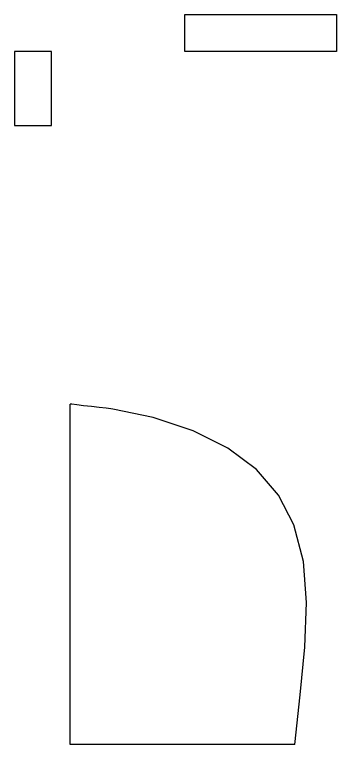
# Model space of a CAD drawing. Header units: centimetres. Extents: x -35.4 to 30.2, y -20.1 to 20.9.
# Drawn here: x -2.42 to 1.93, y -8.96 to 0.92 of the extents above; entities that cross this region are included whole.
import ezdxf

# ---------------------------------------------------------------- set-up
doc = ezdxf.new("R2010")
doc.units = ezdxf.units.CM
doc.header["$MEASUREMENT"] = 0
doc.layers.add('Capa 1', color=7, linetype='Continuous')

msp = doc.modelspace()

# ---------------------------------------------------------------- linework, layer by layer
at = {"layer": 'Capa 1', "color": 1, "lineweight": 25}
for points in [[(-0.11515, 0.41948), (-0.11515, 0.41948), (-0.11515, 0.91948), (-0.11515, 0.91948)], [(-0.11515, 0.91948), (-0.11515, 0.91948), (1.93484, 0.91948), (1.93484, 0.91948)], [(1.93484, 0.91948), (1.93484, 0.91948), (1.93484, 0.41948), (1.93484, 0.41948)], [(-1.91516, 0.41948), (-1.91516, 0.41948), (-2.41515, 0.41948), (-2.41515, 0.41948)], [(-2.41515, 0.41948), (-2.41515, 0.41948), (-2.41515, -0.5805), (-2.41515, -0.5805)], [(-1.91516, -0.5805), (-1.91516, -0.5805), (-1.91516, 0.41948), (-1.91516, 0.41948)], [(1.93484, 0.41948), (1.93484, 0.41948), (-0.11515, 0.41948), (-0.11515, 0.41948)], [(-2.41515, -0.5805), (-2.41515, -0.5805), (-1.91516, -0.5805), (-1.91516, -0.5805)], [(-1.66515, -8.95551), (-1.66515, -8.95551), (-1.66515, -4.35102), (-1.66515, -4.35102)], [(1.37093, -8.95551), (1.37093, -8.95551), (-1.66515, -8.95551), (-1.66515, -8.95551)]]:
    msp.add_open_spline(points, degree=3, dxfattribs=at)
msp.add_open_spline([(1.37093, -8.95551), (1.37093, -8.95551), (1.4466, -8.28474), (1.4466, -8.28474), (1.4466, -8.28474), (1.4466, -8.28474), (1.50939, -7.6417), (1.50939, -7.6417), (1.50939, -7.6417), (1.50939, -7.6417), (1.53229, -7.03767), (1.53229, -7.03767), (1.53229, -7.03767), (1.53229, -7.03767), (1.48929, -6.4823), (1.48929, -6.4823), (1.48929, -6.4823), (1.48929, -6.4823), (1.35865, -5.98311), (1.35865, -5.98311), (1.35865, -5.98311), (1.35865, -5.98311), (1.15182, -5.58363), (1.15182, -5.58363), (1.15182, -5.58363), (1.15182, -5.58363), (0.85506, -5.23748), (0.85506, -5.23748), (0.85506, -5.23748), (0.85506, -5.23748), (0.46891, -4.94644), (0.46891, -4.94644), (0.46891, -4.94644), (0.46891, -4.94644), (-0.00039, -4.71139), (-0.00039, -4.71139), (-0.00039, -4.71139), (-0.00039, -4.71139), (-0.54127, -4.5327), (-0.54127, -4.5327), (-0.54127, -4.5327), (-0.54127, -4.5327), (-1.0874, -4.41823), (-1.0874, -4.41823), (-1.0874, -4.41823), (-1.0874, -4.41823), (-1.66515, -4.35102), (-1.66515, -4.35102)], degree=3, knots=[0, 0, 0, 0, 0.0769231, 0.0769231, 0.0769231, 0.0769231, 0.1538462, 0.1538462, 0.1538462, 0.1538462, 0.2307692, 0.2307692, 0.2307692, 0.2307692, 0.3076923, 0.3076923, 0.3076923, 0.3076923, 0.3846154, 0.3846154, 0.3846154, 0.3846154, 0.4615385, 0.4615385, 0.4615385, 0.4615385, 0.5384615, 0.5384615, 0.5384615, 0.5384615, 0.6153846, 0.6153846, 0.6153846, 0.6153846, 0.6923077, 0.6923077, 0.6923077, 0.6923077, 0.7692308, 0.7692308, 0.7692308, 0.7692308, 0.8461538, 0.8461538, 0.8461538, 0.8461539, 1, 1, 1, 1], dxfattribs=at)

doc.saveas('drawing.dxf')
